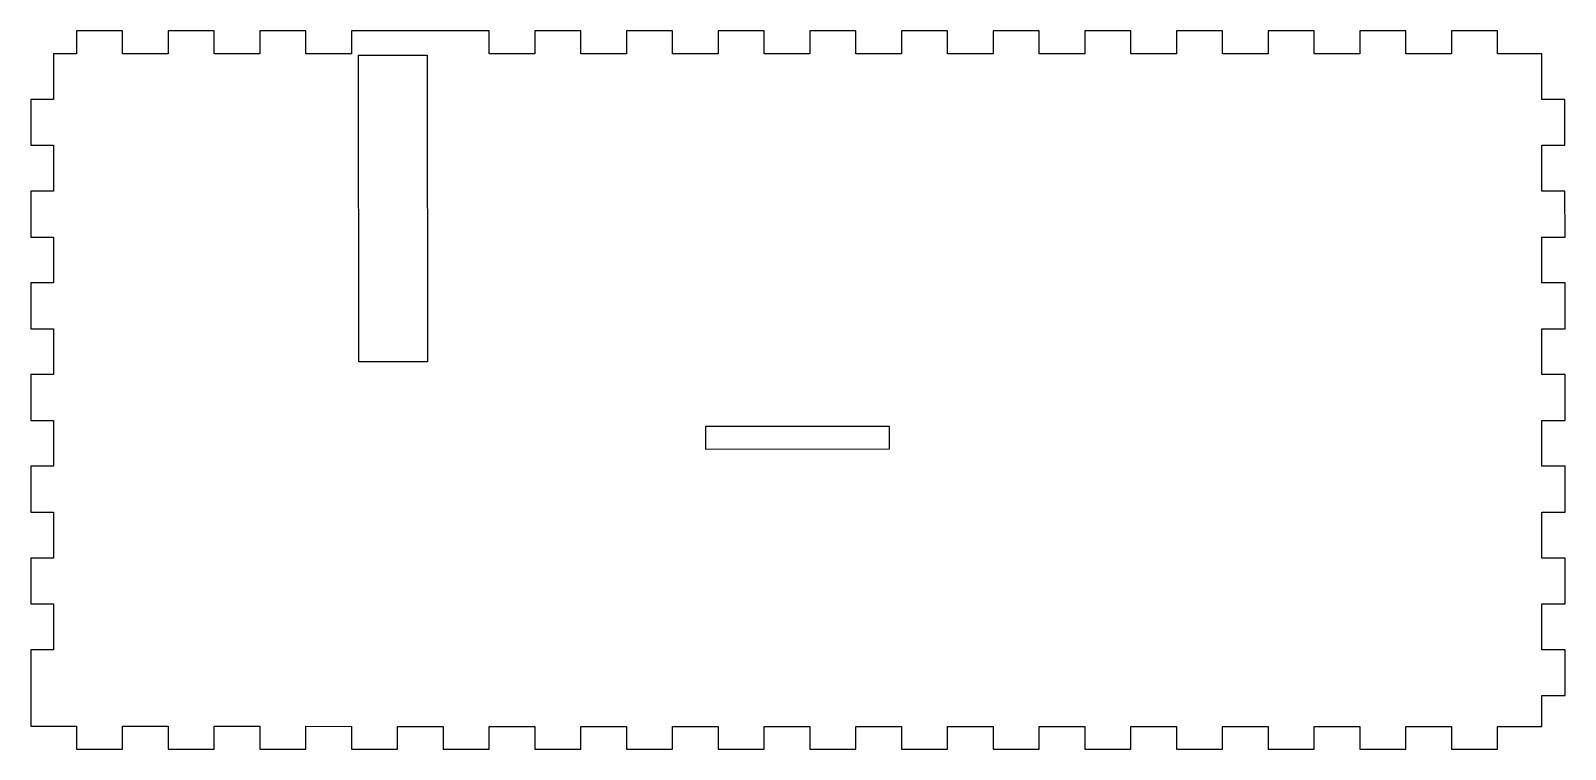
# Model space of a CAD drawing. Header units: millimetres. Extents: x -5 to 330, y -151 to 5.
import ezdxf

# ---------------------------------------------------------------- set-up
doc = ezdxf.new("R2010")
doc.units = ezdxf.units.MM
doc.layers.get('0').update_dxf_attribs({"linetype": 'CONTINUOUS'})

msp = doc.modelspace()

# ---------------------------------------------------------------- linework, layer by layer
for points in [[(325.21, -99.62), (330.28, -99.62), (330.27, -89.62), (330.21, -89.62), (325.21, -89.62), (325.21, -79.62), (330.21, -79.62), (330.26, -79.62), (330.26, -69.62), (330.21, -69.62), (325.21, -69.62), (325.21, -59.62), (330.21, -59.62), (330.25, -59.62), (330.24, -49.62), (330.21, -49.62), (325.21, -49.62), (325.21, -39.62), (330.21, -39.62), (330.24, -39.62), (330.23, -29.62), (330.21, -29.62), (325.21, -29.62), (325.21, -19.62), (330.21, -19.62), (330.22, -19.62), (330.22, -9.62), (330.21, -9.62), (325.21, -9.62), (325.21, 0.34), (315.48, 0.34), (315.48, 5.33), (315.48, 5.35), (305.48, 5.34), (305.48, 5.33), (305.48, 0.34), (295.48, 0.34), (295.48, 5.32), (295.48, 5.35), (285.48, 5.34), (285.48, 5.31), (285.48, 0.34), (275.48, 0.34), (275.48, 5.35), (265.48, 5.34), (265.48, 5.3), (265.48, 0.34), (255.48, 0.34), (255.48, 5.35), (245.48, 5.34), (245.48, 5.29), (245.48, 0.34), (235.48, 0.34), (235.48, 5.35), (225.48, 5.34), (225.48, 5.27), (225.48, 0.34), (215.48, 0.34), (215.48, 5.35), (205.48, 5.34), (205.48, 5.26), (205.48, 0.34), (195.48, 0.34), (195.48, 5.35), (185.48, 5.34), (185.48, 5.25), (185.48, 0.34), (175.48, 0.34), (175.48, 5.35), (165.48, 5.34), (165.48, 5.24), (165.48, 0.34), (155.48, 0.34), (155.48, 5.35), (145.48, 5.34), (145.48, 5.22), (145.48, 0.34), (135.48, 0.34), (135.48, 5.34), (125.48, 5.34), (125.48, 5.21), (125.48, 0.34), (115.48, 0.34), (115.48, 5.34), (105.48, 5.34), (105.48, 5.2), (105.48, 0.34), (95.48, 0.34), (95.48, 5.36), (65.48, 5.34), (65.48, 5.17), (65.48, 0.34), (55.48, 0.34), (55.48, 5.35), (45.48, 5.34), (45.48, 5.16), (45.48, 0.34), (35.48, 0.34), (35.48, 5.35), (25.48, 5.34), (25.48, 0.34), (15.48, 0.34), (15.48, 5.34), (5.48, 5.34), (5.48, 0.34), (0.48, 0.34), (0.48, -9.62), (-4.52, -9.62), (-4.52, -19.62), (0.48, -19.62), (0.48, -29.62), (-4.52, -29.62), (-4.52, -39.62), (0.48, -39.62), (0.48, -49.62), (-4.52, -49.62), (-4.52, -59.62), (0.48, -59.62), (0.48, -69.62), (-4.52, -69.62), (-4.52, -79.62), (0.48, -79.62), (0.48, -89.62), (-4.52, -89.62), (-4.52, -99.62), (0.48, -99.62), (0.48, -109.62), (-4.52, -109.62), (-4.52, -119.62), (0.48, -119.62), (0.48, -129.62), (-4.52, -129.62), (-4.52, -146.31), (5.48, -146.31), (5.48, -151.31), (15.48, -151.31), (15.48, -146.31), (25.48, -146.31), (25.48, -151.31), (35.48, -151.31), (35.48, -146.31), (45.48, -146.31), (45.48, -151.31), (55.48, -151.31), (55.48, -146.31), (65.48, -146.32), (65.48, -151.32), (75.48, -151.32), (75.48, -146.32), (85.48, -146.32), (85.48, -151.32), (95.48, -151.32), (95.48, -146.32), (105.48, -146.32), (105.48, -151.32), (115.48, -151.32), (115.48, -146.32), (125.48, -146.32), (125.48, -151.32), (135.48, -151.32), (135.48, -146.32), (145.48, -146.32), (145.48, -151.32), (155.48, -151.32), (155.48, -146.32), (165.48, -146.32), (165.48, -151.32), (175.48, -151.32), (175.48, -146.32), (185.48, -146.32), (185.48, -151.32), (195.48, -151.32), (195.48, -146.32), (205.48, -146.32), (205.48, -151.32), (215.48, -151.32), (215.48, -146.32), (225.48, -146.32), (225.48, -151.32), (235.48, -151.32), (235.48, -146.32), (245.48, -146.32), (245.48, -151.32), (255.48, -151.32), (255.48, -146.32), (265.48, -146.32), (265.48, -151.32), (275.48, -151.32), (275.48, -146.32), (285.48, -146.32), (285.48, -151.32), (295.48, -151.32), (295.48, -146.32), (305.48, -146.32), (305.48, -151.32), (315.48, -151.32), (315.48, -146.32), (325.21, -146.32), (325.21, -139.62), (330.3, -139.62), (330.29, -129.62), (330.21, -129.62), (325.21, -129.62), (325.21, -119.62), (330.29, -119.62), (330.28, -109.62), (330.21, -109.62), (325.21, -109.62)], [(82, 0.01), (82.04, -66.81), (67.06, -66.82), (67.02, 0)], [(182.78, -80.88), (182.78, -80.89), (182.78, -80.99), (182.79, -85.89), (142.79, -85.92), (142.79, -81.02), (142.79, -80.91), (142.79, -80.91), (142.79, -80.88), (181.85, -80.88)]]:
    msp.add_lwpolyline(points, close=True)

doc.saveas('drawing.dxf')
